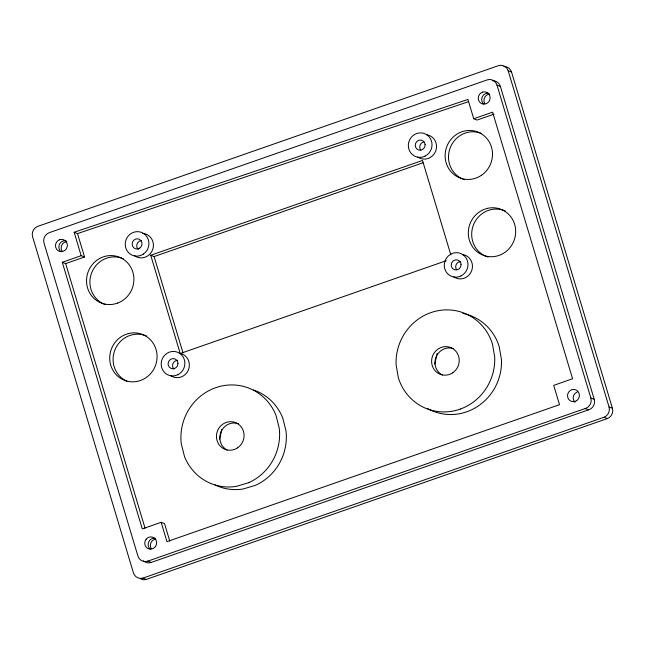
<?xml version="1.0" encoding="UTF-8"?>
<svg xmlns="http://www.w3.org/2000/svg" width="645" height="645" viewBox="0 0 645 645"><rect width="100%" height="100%" fill="white"/><g stroke="black" fill="none" stroke-linecap="round" stroke-linejoin="round"><path stroke-width="0.97" d="M219.639 439.148L221.759 429.538M434.786 364.086L437.125 353.508M503.858 66.58A8.208 7.845 -68.8 0 1 511.558 72.103L612.419 408.277A8.208 7.845 -68.8 0 1 607.372 418.565L146.222 579.436A8.208 7.845 -68.8 0 1 140.255 578.662M169.772 541.107L164.531 523.627L161.153 522.313L142.287 528.9L62.291 262.281L81.165 255.694L84.543 257.008L77.513 233.579L74.135 232.264L81.165 255.694M74.135 232.264L467.931 99.419L473.728 118.745L492.603 112.157L572.591 378.776L553.716 385.363L559.513 404.681L166.95 541.639L161.153 522.313M62.291 262.281L65.669 263.595L84.543 257.008M494.086 114.125L477.098 120.051L473.728 118.745M170.651 375.616A12.319 11.771 -68.8 0 0 187.993 370.835A12.319 11.771 -68.8 0 0 181.672 353.831L180.213 353.525L150.728 255.259L422.499 160.444L450.831 254.856M150.728 255.259L154.107 256.565L423.023 162.75M180.213 353.525L446.284 260.701M147.786 561.134L585.636 408.374A8.208 7.845 -68.8 0 0 591.005 398.529L496.964 85.019A8.208 7.845 -68.8 0 0 487.225 79.883L49.246 232.684A8.208 7.845 -68.8 0 0 44.013 243.044L137.917 556.038A8.208 7.845 -68.8 0 0 147.786 561.134L151.156 562.44L589.014 409.688A8.208 7.845 -68.8 0 0 594.384 399.844L500.343 86.333A8.208 7.845 -68.8 0 0 494.683 80.988M511.558 72.103L508.187 70.789A8.208 7.845 -68.8 0 0 498.448 65.653L37.66 226.411A8.208 7.845 -68.8 0 0 32.589 236.715L133.442 572.889A8.208 7.845 -68.8 0 0 142.851 578.13L604.002 417.259L607.372 418.565M77.513 233.579L468.439 101.7M497.005 85.148L500.375 86.462M590.868 398.013L594.238 399.32M508.187 70.789L609.041 406.963L612.419 408.277M585.128 408.535L588.506 409.841M142.851 578.13L146.222 579.436M154.107 256.565L183.011 352.912M65.669 263.595L145.077 528.287M488.015 257.057A24.631 23.543 -68.8 0 1 471.68 234.748A24.631 23.543 -68.8 0 1 487.201 210.826L490.772 209.673A24.631 23.543 -68.8 0 1 505.317 211.02M105.603 304.674A24.631 23.543 -68.8 0 1 91.622 272.908A24.631 23.543 -68.8 0 1 123.316 258.742M126.88 381.211A24.631 23.543 -68.8 0 1 113.101 358.467A24.631 23.543 -68.8 0 1 128.557 335.956L132.128 334.795A24.631 23.543 -68.8 0 1 146.673 336.093M609.041 406.963A8.208 7.845 -68.8 0 1 604.002 417.259M483.524 103.934A6.16 5.886 -68.8 0 1 485.822 93.533L487.346 93.219A6.16 5.886 -68.8 0 1 488.886 93.323M484.79 103.611A6.16 5.886 -68.8 0 1 489.595 94.089M60.767 251.429A6.16 5.886 -68.8 0 1 59.138 248.793L58.889 247.228A6.16 5.886 -68.8 0 1 61.662 241.73L63.065 241.02A6.16 5.886 -68.8 0 1 66.129 240.811M62.033 251.099A6.16 5.886 -68.8 0 1 66.838 241.585M464.497 179.673A24.631 23.543 -68.8 0 1 450.089 148.124A24.631 23.543 -68.8 0 1 481.597 133.507M150.204 549.113A6.16 5.886 -68.8 0 1 148.729 541.865L149.576 540.502A6.16 5.886 -68.8 0 1 155.171 538.301M151.422 548.822A6.16 5.886 -68.8 0 1 150.978 542.735L151.825 541.373A6.16 5.886 -68.8 0 1 155.872 539.131M420.725 150.043A5.136 4.902 -68.8 0 1 420.097 148.898L419.782 147.616A5.136 4.902 -68.8 0 1 424.12 141.827M462.497 254.517A12.319 11.771 -68.8 0 1 471.584 270.948A12.319 11.771 -68.8 0 1 453.766 276.858M426.579 134.732A12.319 11.771 -68.8 0 1 435.641 151.18A12.319 11.771 -68.8 0 1 417.815 157.058M456.458 269.529A5.136 4.902 -68.8 0 1 455.91 268.336L455.693 267.03A5.136 4.902 -68.8 0 1 460.417 261.572M253.509 389.999A51.318 49.052 -68.8 0 1 282.76 418.025L285.993 430.812A51.318 49.052 -68.8 0 1 255.509 485.29L243.028 489.015A51.318 49.052 -68.8 0 1 215.035 484.951M442.309 375.035A14.367 13.739 -68.8 0 1 436.173 356.758A14.367 13.739 -68.8 0 1 453.604 348.679M173.948 369.053A5.136 4.902 -68.8 0 1 172.731 366.763L172.594 365.449A5.136 4.902 -68.8 0 1 177.657 360.321M462.779 313.381A51.318 49.052 -68.8 0 1 499.214 346.639L501.463 359.676A51.318 49.052 -68.8 0 1 467.061 411.679L466.649 411.824A51.318 49.052 -68.8 0 1 427.683 408.591M151.156 562.44A8.208 7.845 -68.8 0 1 143.416 560.819M227.161 450.097A14.367 13.739 -68.8 0 1 221.025 431.819A14.367 13.739 -68.8 0 1 238.457 423.741M575.042 402.343A6.16 5.886 -68.8 0 1 577.331 391.942M138.232 249.478A5.136 4.902 -68.8 0 1 141.408 240.553M142.706 233.417A12.319 11.771 -68.8 0 1 152.688 249.567A12.319 11.771 -68.8 0 1 134.724 255.831M492.635 80.81A8.208 7.845 -68.8 0 1 494.006 80.867M146.205 539.188L145.359 540.55A6.16 5.886 -68.8 0 0 146.834 547.799C149.721 550.37 154.566 549.008 156.034 545.533A6.16 5.886 -68.8 0 0 154.558 538.277L153.268 537.446A6.16 5.886 -68.8 0 0 146.205 539.188M59.695 239.714L58.284 240.424A6.16 5.886 -68.8 0 0 55.51 245.914L55.768 247.486A6.16 5.886 -68.8 0 0 63.17 251.3A6.16 5.886 -68.8 0 0 67.096 243.536A6.16 5.886 -68.8 0 0 59.695 239.714M482.662 92.09L482.452 92.219A6.16 5.886 -68.8 0 0 478.526 99.991A6.16 5.886 -68.8 0 0 485.927 103.813A6.16 5.886 -68.8 0 0 489.853 96.041L489.208 94.613A6.16 5.886 -68.8 0 0 483.976 91.904L482.662 92.09M576.598 400.642L575.187 401.343A6.16 5.886 -68.8 0 1 567.793 397.53A6.16 5.886 -68.8 0 1 571.712 389.757A6.16 5.886 -68.8 0 1 579.113 393.579L579.371 395.143A6.16 5.886 -68.8 0 1 576.598 400.642M460.312 409.059L459.901 409.204A51.318 49.052 -68.8 0 1 398.352 377.785L396.103 364.748A51.318 49.052 -68.8 0 1 436.778 310.954A51.318 49.052 -68.8 0 1 492.466 344.019L494.715 357.056A51.318 49.052 -68.8 0 1 460.312 409.059M128.758 333.481L125.178 334.642A24.631 23.543 -68.8 0 0 117.342 375.842A24.631 23.543 -68.8 0 0 156.211 363.248A24.631 23.543 -68.8 0 0 128.758 333.481M487.402 208.367L483.823 209.52A24.631 23.543 -68.8 0 0 475.889 250.703A24.631 23.543 -68.8 0 0 514.791 238.198A24.631 23.543 -68.8 0 0 487.402 208.367M248.76 482.67L236.288 486.394A51.318 49.052 -68.8 0 1 184.494 456.523L181.269 443.736A51.318 49.052 -68.8 0 1 217.889 386.976A51.318 49.052 -68.8 0 1 276.012 415.404L279.245 428.191A51.318 49.052 -68.8 0 1 248.76 482.67M117.753 303.037L114.141 304.085A24.631 23.543 -68.8 0 1 87.623 273.424A24.631 23.543 -68.8 0 1 126.815 262.064A24.631 23.543 -68.8 0 1 117.753 303.037M425.087 144.383L424.773 143.101A5.136 4.902 -68.8 0 0 415.283 145.867L415.598 147.149A5.136 4.902 -68.8 0 0 425.087 144.383M461.054 264.547L460.836 263.241A5.136 4.902 -68.8 0 0 451.194 265.28L451.419 266.587A5.136 4.902 -68.8 0 0 461.054 264.547M177.964 363.659L177.827 362.337A5.136 4.902 -68.8 0 0 168.095 363.699L168.232 365.022A5.136 4.902 -68.8 0 0 177.964 363.659M481.388 175.311A24.631 23.543 -68.8 0 0 479.904 132.975A24.631 23.543 -68.8 0 0 445.131 156.59A24.631 23.543 -68.8 0 0 481.388 175.311M461.062 275.891A12.319 11.771 -68.8 0 0 462.989 254.719A12.319 11.771 -68.8 0 0 444.332 264.136A12.319 11.771 -68.8 0 0 461.062 275.891M425.103 156.106A12.319 11.771 -68.8 0 0 427.063 134.942A12.319 11.771 -68.8 0 0 408.39 144.335A12.319 11.771 -68.8 0 0 425.103 156.106M177.947 374.664A12.319 11.771 -68.8 0 0 179.907 353.492A12.319 11.771 -68.8 0 0 161.234 362.885A12.319 11.771 -68.8 0 0 177.947 374.664M452.75 372.77A14.367 13.739 -68.8 0 0 451.879 348.082A14.367 13.739 -68.8 0 0 431.602 361.853A14.367 13.739 -68.8 0 0 452.75 372.77M237.594 447.832A14.367 13.739 -68.8 0 0 236.731 423.144A14.367 13.739 -68.8 0 0 216.446 436.915A14.367 13.739 -68.8 0 0 237.594 447.832M143.383 254.066A12.319 11.771 -68.8 0 0 142.642 232.901A12.319 11.771 -68.8 0 0 125.251 244.705A12.319 11.771 -68.8 0 0 143.383 254.066M139.715 248.131A5.136 4.902 -68.8 0 0 139.401 239.311A5.136 4.902 -68.8 0 0 132.16 244.229A5.136 4.902 -68.8 0 0 139.715 248.131"/></g></svg>
